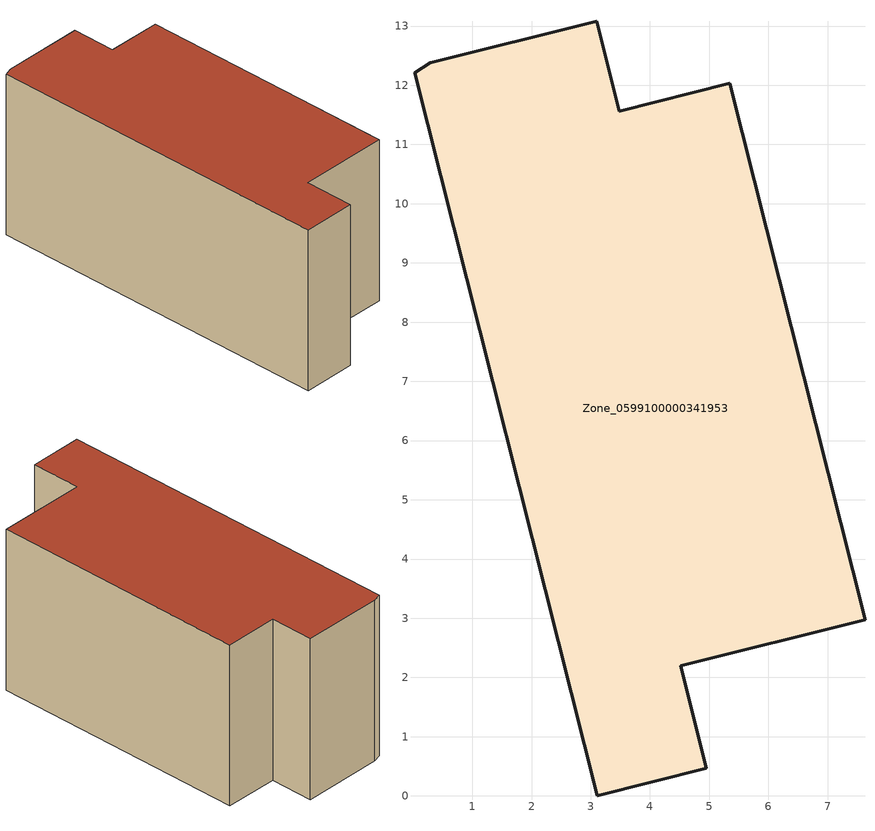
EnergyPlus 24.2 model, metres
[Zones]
Zone_0599100000341953
 floor ground (C_G): 3.48,11.56 5.35,12.04 7.63,2.98 4.52,2.19 4.95,0.46 3.11,0 0.02,12.21 0.29,12.38 3.1,13.08 z0
 wall outside (C_F): 0.02,12.21 3.11,0 4.95,0.46 4.52,2.19 7.63,2.98 5.35,12.04 3.48,11.56 3.1,13.08 0.29,12.38 0.02,12.21 z0:5.92
 roof outside (C_R): 3.1,13.08 0.29,12.38 0.02,12.21 3.11,0 4.95,0.46 4.52,2.19 7.63,2.98 5.35,12.04 3.48,11.56 z5.92
[BUILDING]
Pand.0599100000341953: North Axis=0; Terrain=City; Loads Convergence Tolerance Value=0.04; Temperature Convergence Tolerance Value=0.4; Solar Distribution=FullExterior; Maximum Number of Warmup Days=25; Minimum Number of Warmup Days=1
[Site:Location]
Rotterdam.The.Hague.AP_ZH_NLD Design_Conditions: Latitude=51.96; Longitude=4.45; Time Zone=1; Elevation=-4.5
[SITE:GROUNDTEMPERATURE:BUILDINGSURFACE]
18, 18, 18, 18, 18, 18, 18, 18, 18, 18, 18, 18
[MATERIAL] Thermal Absorptance=0.9; Solar Absorptance=0.7; Visible Absorptance=0.7
Name | Roughness | Thickness | Conductivity | Density | Specific Heat
G.TI.1992-2005 | MediumSmooth | 0.15 | 0.06 | 540 | 1210
F.TI.1992-2005 | Rough | 0.3 | 0.12 | 1920 | 840
R.TI.1992-2005 | MediumRough | 0.2 | 0.08 | 1500 | 1000
[CONSTRUCTION]
C_G: G.TI.1992-2005
C_F: F.TI.1992-2005
C_R: R.TI.1992-2005
[ZONE]
Zone_0599100000341953: Type=1; Multiplier=1; Ceiling Height=Autocalculate; Volume=Autocalculate; Floor Area=autocalculate; Part of Total Floor Area=Yes
[ZONEINFILTRATION:DESIGNFLOWRATE]
Infil_Zone_0599100000341953: Zone or ZoneList or Space or SpaceList=Zone_0599100000341953; Schedule=AlwaysOn; Design Flow Rate Calculation Method=Flow/Area; Flow Rate per Floor Area=0.0015; Constant Term Coefficient=1; Temperature Term Coefficient=0; Velocity Term Coefficient=0; Velocity Squared Term Coefficient=0
[HVACTEMPLATE:ZONE:IDEALLOADSAIRSYSTEM]
Zone_0599100000341953: Maximum Heating Supply Air Temperature=50; Minimum Cooling Supply Air Temperature=13; Maximum Heating Supply Air Humidity Ratio=0.0156; Minimum Cooling Supply Air Humidity Ratio=0.0077; Heating Limit=NoLimit; Cooling Limit=NoLimit; Dehumidification Control Type=ConstantSensibleHeatRatio; Cooling Sensible Heat Ratio=0.7; Dehumidification Setpoint=60; Humidification Control Type=None; Humidification Setpoint=30; Outdoor Air Method=None; Outdoor Air Flow Rate per Person=0.00944; Outdoor Air Flow Rate per Zone Floor Area=0; Outdoor Air Flow Rate per Zone=0; Demand Controlled Ventilation Type=None; Outdoor Air Economizer Type=NoEconomizer; Heat Recovery Type=None; Sensible Heat Recovery Effectiveness=0.7; Latent Heat Recovery Effectiveness=0.65
[ZONECONTROL:THERMOSTAT]
ThermostatControl_Zone_0599100000341953: Zone or ZoneList=Zone_0599100000341953; Control Type Schedule=DualSetpointControlType; Control 1=Thermostat_Zone_0599100000341953; Temperature Difference Between Cutout And Setpoint=0
[THERMOSTATSETPOINT:DUALSETPOINT]
Thermostat_Zone_0599100000341953: Heating Setpoint Temperature Schedule=HeatingSetpoint_Zone_0599100000341953; Cooling Setpoint Temperature Schedule=CoolingSetpoint_Zone_0599100000341953
[SCHEDULE:COMPACT]
HeatingSetpoint_Zone_0599100000341953: Through: 12/31, For: AllDays, Until: 24:00, 21
CoolingSetpoint_Zone_0599100000341953: Through: 12/31, For: AllDays, Until: 24:00, 24
DualSetpointControlType: Through: 12/31, For: AllDays, Until: 24:00, 4
AlwaysOn: Through: 12/31, For: AllDays, Until: 24:00, 1
